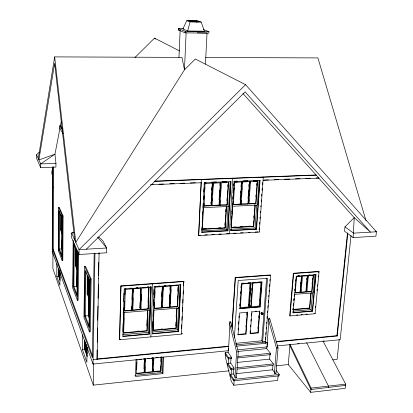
<?xml version="1.0" encoding="UTF-8"?>
<svg xmlns="http://www.w3.org/2000/svg" width="413" height="413" viewBox="0 0 413 413"><rect width="100%" height="100%" fill="white"/><g stroke="black" fill="none" stroke-linecap="round" stroke-linejoin="round"><path stroke-width="0.62" d="M229.896 324.613L228.477 350.709L93.028 364.054L52.26 251.713L52.503 167.301M94.195 253.086L92.393 357.772L52.663 249.421L52.916 166.852M52.936 252.539L52.885 268.626L93.302 385.143L229.163 370.802M92.744 356.481L53.267 249.385L53.535 166.831M60.066 127.725L54.96 154.173L55.951 163.434L55.936 167.089L40.665 167.585L36.587 158.334L36.576 154.792L39.318 152.077M59.968 271.816L59.89 285.269L56.798 276.426L56.849 263.892M58.372 250.645L58.589 207.321L59.235 207.295L63.096 215.978L62.807 260.474L62.157 260.515L58.372 250.645L59.007 250.603M58.734 249.178L58.935 210.573L62.043 217.661L61.8 257.118L58.734 249.178L61.914 248.987L62.012 232.994M60.112 280.422L58.646 276.302L58.682 268.786M60.303 278.001L59.684 278.042L58.822 275.636L58.858 269.245M59.575 211.188L59.374 249.142L62.229 256.509M60.086 277.397L59.441 275.59L59.467 270.484M59.684 278.042L59.715 272.26M59.802 271.857L59.766 278.285L60.117 279.265M60.845 214.239L60.752 230.5L62.198 233.975M61.878 216.567L61.785 231.755L60.938 229.726L61.021 215.261M62.218 231.213L61.578 229.695L61.661 215.854M61.878 231.972L61.971 216.773M62.1 248.254L62.157 239.881M62.157 260.515L62.435 216.009L58.589 207.321M62.569 238.626L62.606 232.901M73.168 240.268L72.693 288.037L77.407 300.354L78.134 300.297L78.692 253.659M73.586 243.98L77.479 252.849L76.978 296.462L73.153 286.555L73.586 243.98L74.304 243.933M74.288 245.224L73.86 286.503L77.024 294.66M75.687 248.27L75.496 265.946L77.448 270.649M76.983 250.634L76.787 267.681L75.734 265.156L75.909 248.848M77.081 266.622L76.446 265.11L76.612 250.056M77.37 288.047L76.684 286.302L76.885 268.409M77.092 251.527L76.906 267.954L77.334 268.987M77.102 269.586L76.921 285.553L77.381 286.715M77.752 256.54L77.794 252.751M77.407 300.354L77.974 251.785M98.676 236.979L102.868 240.805L106.714 247.986L106.611 252.787L79.002 254.491L79.059 249.643L71.609 233.015L74.051 232.209M87.107 346.899L86.869 362.289L82.332 349.331L82.528 334.953M84.68 266.287L83.963 317.473L89.492 331.913L90.277 331.845L91.139 279.018L85.45 266.235L84.68 266.287L90.339 279.069L89.492 331.913M84.515 316.002L85.161 270.365L89.735 280.788L88.991 327.617L84.515 316.002L88.315 315.687L89.461 318.588M87.267 356.77L84.546 349.124L84.67 340.379M86.183 344.55L86.069 351.995L84.815 348.474L84.923 341.081M85.914 271.599L85.274 315.94L89.327 326.389M86.183 350.162L85.553 348.407L85.641 342.599M87.267 355.335L86.198 352.351L86.312 344.901M87.401 275.332L87.122 293.901L89.781 300.292M88.919 278.254L88.645 296.069L87.406 293.106L87.675 275.414M87.37 353.471L86.942 352.279L87.019 347.312M88.919 294.825L88.175 293.049L88.428 276.622M88.315 315.687L88.604 297.009M89.828 298.909L88.78 296.389L89.048 279.198M89.311 316.745L88.599 314.949L88.878 296.983M89.812 279.777L89.554 296.333L88.78 296.389M89.42 311.035L89.358 314.887L88.599 314.949M89.575 301.418L89.6 299.492M93.028 364.054L94.959 253.324M93.302 385.143L93.679 363.585L93.823 363.977M99.089 253.066L97.086 359.315L97.112 349.899M97.256 342.16L97.525 327.979M97.669 320.24L97.938 306.054M98.082 298.32L98.351 284.134M98.506 275.776L98.759 262.353M98.913 254.041L98.939 252.766M119.512 339.378L120.932 285.853L183.795 281.258L181.483 334.107L119.677 339.749L119.512 339.378L120.787 339.264M119.677 339.749L120.932 285.853M122.867 331.675L123.1 323.327M123.275 316.905L123.523 307.912M123.704 301.49L123.931 293.137M123.694 326.311L123.926 317.933M147.766 310.545L147.028 331.035L123.683 333.115L124.261 312.455M124.525 309.42L124.757 301.144M124.938 294.779L125.098 289.048M124.659 311.041L125.268 289.374L132.692 288.821L132.031 310.437L124.659 311.041L124.489 310.695L131.85 310.096L132.031 310.437M131.716 308.48L131.773 306.575M131.984 299.595L132.181 293.245M131.85 310.096L132.511 288.496L131.277 288.589M132.774 305.584L133.012 297.964M133.187 292.249L133.306 288.439L132.816 310.375L140.152 309.776L140.874 288.212L133.487 288.764M136.047 359.418L135.495 376.47L162.918 373.615L163.61 357.328M136.496 369.475L136.729 362.392M137.013 359.553L136.548 373.724L144.194 372.934L144.7 358.794L143.419 358.923M139.826 307.824L140.017 302.125M140.229 295.796L140.441 289.461M140.152 309.776L140.688 287.887M140.838 306.833L140.75 309.368L148.035 308.774L148.226 309.115L140.936 309.709L140.57 309.027M141.029 301.134L141.267 294.164M140.936 309.709L141.664 288.155L149.005 287.608L148.226 309.115M143.941 368.948L144.173 362.531M144.194 372.934L144.514 358.417M151.194 358.154L153.104 357.968L152.562 372.072L144.958 372.856L144.978 366.687M145.164 361.551L145.257 358.985M144.958 372.856L145.464 358.721M146.816 325.847L147.043 319.455M147.229 314.339L147.369 310.499M147.028 331.035L147.58 310.199M148.05 302.75L148.277 296.436M148.484 290.752L148.618 286.963M148.035 308.774L148.814 287.283L149.005 287.608M149.465 334.143L151.215 286.968L124.23 288.971L122.909 336.538L149.465 334.143L148.52 332.346L149.32 310.421M150.606 286.643L149.728 310.457L123.033 312.651M151.019 286.643L149.279 333.781L122.744 336.172M150.905 336.9L152.702 283.53M152.609 327.137L152.825 321.412M153.022 316.322L153.238 310.591M153.429 305.501L153.651 299.776M153.843 294.686L154.039 289.596M154.354 286.736L180.796 284.774L178.592 331.515L152.562 333.864L154.157 286.41M153.027 329.491L153.244 323.746M153.44 318.635L153.636 313.524M177.017 308.139L176.077 328.449L153.192 330.488L153.977 310.034M161.669 308.015L162.34 286.281L161.669 308.015L154.447 308.604L154.467 302.59M154.663 297.541L154.88 291.867M154.447 308.604L155.071 286.818M152.232 370.017L152.402 365.536M152.598 360.415L152.702 357.854M152.562 372.072L152.913 357.591M160.198 357.271L161.462 357.142L160.879 371.215L153.316 371.994L153.228 369.046M153.424 363.92L153.651 358.159M153.316 371.994L153.868 357.89M161.318 306.085L161.473 302.311M161.7 296.648L161.906 291.619M162.438 307.953L163.321 286.545L170.564 286.002L169.629 307.365L162.438 307.953L162.314 305.728M162.521 300.695L162.732 295.662M162.939 290.628L163.12 286.224M160.538 369.165L160.672 365.975M160.858 361.504L161.044 357.033M160.879 371.215L161.266 356.77M162.918 373.615L162.33 372.454L162.985 356.832M203.304 29.499L208.952 31.677L208.875 33.143L185.138 32.849L178.38 29.958L178.442 28.523L183.589 28.595M178.958 57.505L180.14 30.144M169.268 305.439L169.325 304.185M169.542 299.167L169.733 294.774M169.955 289.756L170.115 285.992M169.629 307.365L170.326 286.312M170.357 303.199L170.574 298.181M170.77 293.788L170.961 289.394M171.127 285.626L170.399 307.303L177.544 306.72L178.53 285.414L178.313 285.094L177.544 306.72M185.138 32.849L185.205 31.373L178.442 28.523M186.134 32.694L184.461 69.807L75.796 242.364L54.661 56.891L181.957 57.386L184.461 69.807L195.359 59.018L245.57 84.675L376.424 231.781L375.928 236.174L353.094 237.583L344.535 231.208L344.979 226.861L354.23 217.666L370.487 232.137L245.1 91.898L86.332 249.209M175.747 325.847L175.923 322.042M176.155 316.972L176.356 312.538M176.077 328.449L176.805 307.804M177.373 300.416L177.58 296.038M177.807 291.031L177.982 287.278M178.592 331.515L177.523 329.744L178.54 308.021M153.476 310.148L178.999 308.052L180.109 284.454M180.574 284.454L178.375 331.159L152.366 333.503L152.562 333.864M181.513 328.629L181.699 324.788M181.916 320.307L182.102 316.466M182.345 311.345L182.531 307.504M182.747 303.023L182.933 299.182M183.181 294.061L183.331 290.86M183.579 285.739L183.795 281.258M196.784 22.225L196.846 20.96L188.581 20.826L191.043 21.75L199.381 21.884L196.846 20.96M205.437 64.082L207.047 32.952L197.244 32.834M263.004 176.991L263.303 177.218L259.302 232.08L198.648 235.58L201.172 182.515M198.648 235.58L201.338 179.35M201.766 230.16L201.9 227.615M202.174 222.519L202.344 219.334M202.582 214.874L202.752 211.693M202.989 207.233L203.16 204.048M203.397 199.587L203.568 196.407M203.805 191.947L203.976 188.762M204.213 184.301L204.316 182.391L205.576 182.345M204.559 182.629L231.037 181.581L227.966 230.872L201.905 232.349L204.316 182.391M226.592 206.015L225.24 228.095L202.329 229.37L203.485 207.754M212.081 182.68L212.587 183.15L211.322 205.736L204.089 206.082L203.981 203.315M204.213 198.916L204.383 195.772M204.652 190.744L204.822 187.6M204.089 206.082L205.06 183.202L206.268 183.155M210.924 203.351L210.997 202.102M211.239 197.713L211.415 194.585M211.662 190.197L211.838 187.063M211.322 205.736L211.069 205.483L212.334 182.913M212.091 201.059L212.23 198.555M212.478 194.167L212.654 191.033M212.901 186.645L213.041 184.136M219.081 199.716L219.272 196.5M219.494 192.644L219.649 190.073M219.912 185.576L220.062 183.005M219.293 205.359L212.091 205.7L213.366 183.119L220.619 182.83L219.293 205.359L219.035 205.106L220.356 182.598M219.917 203.139L220.072 200.568M220.335 196.067L220.485 193.496M220.754 188.994L220.903 186.423M220.062 205.323L221.394 182.799L228.595 182.51L227.212 204.982L219.804 205.07L227.212 204.982M224.879 225.039L225.033 222.519M225.302 218.11L225.457 215.591M225.689 211.812L225.844 209.293M225.24 228.095L224.982 227.826L226.293 206.397M226.923 200.635L227.083 198.07M227.356 193.583L227.511 191.023M227.79 186.537L227.904 184.611M226.949 204.729L228.327 182.278L228.595 182.51M227.966 230.872L226.665 229.52L228.079 206.577M230.191 181.529L228.647 206.443L203.088 207.672M230.764 181.348L227.708 230.599L201.663 232.075L201.905 232.349M230.738 230.428L256.261 228.988L259.762 180.207L260.056 180.435L256.545 229.251L231.001 230.702L230.821 229.153M231.063 225.317L231.223 222.762M231.507 218.291L231.626 216.371M231.91 211.9L232.07 209.345M232.312 205.509L232.436 203.594M232.715 199.118L232.88 196.562M233.118 192.732L233.283 190.176M233.562 185.7L233.686 183.785M231.068 226.861L231.228 224.342M231.507 219.938L231.626 218.054M231.905 213.65L232.065 211.136M232.302 207.362L232.38 206.102M231.001 230.702L234.119 181.462L233.846 181.23L237.005 181.106M255.255 205.282L253.752 226.505L231.29 227.754L232.684 205.72M233.133 203.16L233.252 201.239M233.536 196.758L233.701 194.198M233.985 189.717L234.104 187.796M234.388 183.315L234.47 182.035L237.444 181.916M234.744 182.267L241.879 181.983L240.407 204.352L233.319 204.688L234.744 182.267L234.47 182.035M228.09 352.434L225.183 352.717L225.095 354.106L228.353 358.902L231.285 358.603L231.378 357.204L228.09 352.434L228.337 348.562M225.782 354.669L225.575 357.844L231.249 381.292L233.846 385.262L277.706 380.404L278.109 375.541L278.408 375.928M230.707 363.12L227.78 363.419L227.687 364.813L231.001 369.769L233.954 369.454L234.052 368.05L230.707 363.12L231.027 358.231L231.285 358.603M228.353 358.902L228.441 357.503L225.183 352.717M228.513 363.342L228.833 358.453M240.154 199.391L240.278 197.476M240.572 193.01L240.696 191.095M240.991 186.63L241.115 184.714M231.936 326.766L235.173 277.5L270.36 274.929L270.649 275.228L265.482 341.597L265.657 343.327L236.288 346.182M240.407 204.352L240.134 204.105L241.6 181.751M232.111 328.309L235.436 277.81L235.173 277.5M240.975 202.793L241.14 200.238M241.393 196.407L241.522 194.492M241.817 190.021L241.941 188.106M242.235 183.635L242.364 181.72M241.161 204.316L242.643 181.952L249.746 181.668L248.218 203.981L240.887 204.068L248.218 203.981M235.105 376.579L233.366 373.977L230.418 374.292L230.325 375.696L233.696 380.812L279.131 375.851L279.245 374.457L276.189 370.482M231.001 369.769L231.094 368.36L227.78 363.419M231.156 374.214L231.481 369.305L231.739 369.692M234.393 337.591L238.208 280.51L267.526 278.331L262.642 341.871L265.482 341.597M233.366 373.977L233.696 369.072L233.954 369.454M233.696 380.812L233.794 379.397L230.418 374.292M233.846 385.262L234.176 380.332M238.11 329.966L238.239 328.041M238.502 324.195L238.673 321.629M238.936 317.783L239.065 315.857M239.752 305.816L239.881 303.885M240.144 300.029L240.32 297.453M240.578 293.591L240.712 291.661M240.975 287.799L241.104 285.868M234.93 377.472L236.659 351.974L229.313 322.749C229.019 321.835 230.552 321.009 230.759 322.166L238.255 351.84L236.499 377.518M238.064 334.804L239.545 312.982L247.537 312.3L245.998 334.06L238.064 334.804L237.805 334.453L245.735 333.714L245.998 334.06M248.006 198.395L248.136 196.485M248.399 192.67L248.528 190.76M248.832 186.304L248.962 184.394M247.939 203.733L249.462 181.441L249.746 181.668M248.822 201.787L248.951 199.877M249.261 195.421L249.349 194.146M249.653 189.691L249.782 187.781M250.087 183.32L250.221 181.41L257.562 181.359L255.983 203.609L248.972 203.945L250.505 181.643M245.921 326.977L246.055 325.062M246.37 320.586L246.463 319.306M246.778 314.835L246.912 312.915M253.375 223.412L253.51 221.482M253.783 217.63L253.918 215.705M254.191 211.854L254.325 209.923M254.599 206.072L254.687 204.786M245.735 333.714L247.268 311.965L247.537 312.3M253.752 226.505L253.474 226.241L254.971 205.034M255.859 196.774L255.993 194.869M256.267 191.059L256.401 189.154M256.669 185.344L256.803 183.444M255.983 203.609L255.693 203.366L257.273 181.131L253.427 181.281M248.889 305.346L248.977 304.066M249.251 300.22L249.39 298.294M249.664 294.448L249.798 292.528M250.071 288.682L250.211 286.756M249.292 307.922L249.018 307.597L250.799 282.58L251.073 282.89L249.292 307.922L239.834 308.723L241.543 283.607L251.073 282.89M256.545 229.251L255.131 227.919L256.752 205.199M259.137 180.388L257.371 205.06L232.338 206.268M260.118 307.014L259.844 306.689L261.708 281.759L261.992 282.064L260.118 307.014L250.737 307.804L250.603 305.553M250.882 301.707L251.021 299.781M251.295 295.935L251.434 294.01M251.708 290.163L251.847 288.238M252.121 284.392L252.26 282.471M250.737 307.804L252.534 282.776L261.992 282.064M250.087 332.677L250.226 330.761M250.5 326.926L250.639 325.01M250.918 321.18L251.052 319.259M251.331 315.429L251.471 313.513M251.878 311.923L259.803 311.247L258.177 332.924L250.309 333.663L251.878 311.923L251.61 311.598M259.157 229.896L259.297 227.981M259.576 224.161L259.715 222.235M259.994 218.425L260.087 217.124M260.407 212.69L260.505 211.379M260.825 206.949L260.923 205.633M261.202 201.802L261.341 199.887M261.615 196.113L261.759 194.136M262.033 190.378L262.178 188.39M262.451 184.642L262.596 182.644M257.913 328.418L258.058 326.507M258.342 322.687L258.44 321.417M258.724 317.597L258.868 315.687M259.994 300.612L260.092 299.337M260.376 295.507L260.52 293.586M260.81 289.756L260.949 287.84M261.238 284.005L261.331 282.729M258.177 332.924L257.903 332.584L259.524 310.917M262.642 341.871L261.816 340.823L266.617 278.063M265.347 339.434L265.497 337.514M265.745 334.324L265.889 332.408M266.189 328.578L266.287 327.297M266.586 323.467L266.684 322.186M266.984 318.356L267.134 316.441M267.433 312.61L267.531 311.33M267.825 307.499L267.975 305.584M268.223 302.393L268.373 300.473M268.672 296.642L268.77 295.367M269.07 291.532L269.168 290.256M269.467 286.426L269.617 284.511M269.911 280.675L270.009 279.4M237.681 357.957L270.298 354.648L270.407 353.265L266.736 348.603L266.896 346.543L267.18 346.899L237.991 349.775M266.989 345.366L268.94 320.498M267.18 346.899L267.5 342.769L267.221 342.418L265.1 342.625M237.124 369.124L273.246 365.319L273.36 363.93L269.627 359.114L270.009 354.287L270.298 354.648M275.657 372.965A0.785 0.382 7 0 1 275.703 373.564A0.785 0.382 7 0 1 274.521 373.373A0.785 0.382 7 0 1 274.888 372.841L272.565 369.79L272.905 365.551M274.408 373.099L276.462 348.014L268.409 319.492C267.98 318.717 269.214 317.525 269.71 318.506L278.047 347.901L275.951 373.352M293.338 273.251L289.714 315.615L290.014 315.94L315.109 313.725L319.073 271.682L318.748 271.393L293.338 273.251L293.648 273.545L319.073 271.682M290.014 315.94L293.648 273.545M323.286 341.592L345.671 384.131L345.216 388.328L310.695 392.35L288.269 364.56L290.024 344.266L290.318 344.618M293.039 309.42L293.147 308.155M293.421 304.99L293.529 303.725M293.86 299.931L293.968 298.666M294.242 295.507L294.35 294.242M294.681 290.447L294.789 289.183M295.063 286.018L295.171 284.753M295.501 280.959L295.61 279.694M293.189 308.485L293.08 309.771L309.771 308.335L311.242 292.352M293.411 305.914L293.581 303.989M293.86 300.772L294.025 298.842M294.247 296.271L294.412 294.345M295.491 285.719L295.6 284.464M300.457 283.762L300.566 282.518M300.354 292.502L300.045 292.192L301.485 275.941L301.795 276.24L300.354 292.502L295.202 292.915L296.617 276.627L301.795 276.24M300.86 290.886L300.969 289.637M301.691 281.516L301.8 280.262M301.056 292.445L302.502 276.189L307.664 275.801L306.198 292.032L301.056 292.445L300.747 292.136L305.883 291.728L306.198 292.032M306.642 279.575L306.751 278.326M305.883 291.728L307.349 275.507M306.637 291.046L306.751 289.797M307.489 281.692L307.597 280.442M307.881 277.324L307.995 276.08M306.895 291.976L308.366 275.75L313.508 275.368L312.006 291.568L306.895 291.976L306.58 291.671L311.691 291.263L312.006 291.568M309.771 308.335L309.456 308.015L310.808 293.323M312.006 284.108L312.12 282.864M312.409 279.756L312.522 278.512M311.691 291.263L313.183 275.073M312.6 311.201L316.007 274.733L296.245 276.199L293.065 312.909L312.6 311.201L311.025 309.595L312.574 292.858M314.98 274.48L313.271 292.858L294.304 294.386M313.772 274.578L315.682 274.438L312.285 310.881L292.765 312.579M315.331 307.675L315.449 306.4M316.947 290.489L317.07 289.214M317.37 286.033L317.489 284.758M318.206 277.118L318.325 275.848M318.63 272.663L318.748 271.393M310.695 392.35L311.097 388.101L290.024 344.266M328.35 387.513L328.49 386.103L306.606 342.635M275.822 341.964L337.24 336.001L336.91 335.666L347.457 232.942M337.24 336.001L347.808 233.206M339.187 339.429L337.116 359.403L332.78 359.862M351.014 235.555L340.188 339.703L277.185 345.913M353.094 237.583L354.23 217.666L318.573 177.895L316.007 177.993M38.275 158.582L54.661 56.891M62.151 128.417L60.453 125.728L59.787 125.743L59.405 127.736L63.132 133.745M60.453 125.728L61.274 121.468M187.688 30.99L190.068 21.884L201.198 22.059L204.389 31.207L187.688 30.99L182.856 28.977L186.795 20.65L197.796 20.831L201.198 22.059M230.64 322.847L230.759 322.166M269.643 319.378L269.71 318.506M262.725 313.137L262.301 312.373L261.403 312.45L260.897 313.25L261.326 314.014M260.933 313.291L261.439 312.491M261.703 313.359L262.069 313.131M262.1 313.235L261.734 313.467M134.85 57.588L154.514 38.141L179.547 50.933M245.57 84.675L79.059 249.643L106.714 247.986L97.628 237.248M276.509 347.999L278.047 347.901L277.722 347.891M236.835 351.933L238.105 351.835M311.097 388.101L345.671 384.131M233.794 379.397L279.245 374.457M236.525 373.641L272.565 369.79M231.094 368.36L234.052 368.05M236.587 367.787L273.36 363.93M276.194 365.835L288.269 364.56M136.373 373.337L144.013 372.547M144.772 372.469L152.371 371.685M153.13 371.607L160.683 370.828M134.968 375.293L162.33 372.454M237.088 362.464L269.627 359.114M228.441 357.503L231.378 357.204M237.774 356.558L270.407 353.265M297.675 343.518L298.95 343.389M322.992 341.024L324.236 340.901M138.933 359.362L141.494 359.109M147.374 358.53L149.919 358.283M155.768 357.704L158.298 357.457M238.224 351.427L266.736 348.603M235.746 344.85L265.765 341.949M96.941 358.928L228.492 346.171M276.173 341.551L336.91 335.666M93.101 359.702L228.745 346.533M265.378 342.976L267.5 342.769M235.704 343.332L261.816 340.823M84.815 348.474L85.553 348.407M257.903 332.584L250.041 333.317L250.309 333.663M82.332 349.331L84.546 349.124M86.198 352.351L86.942 352.279M182.778 333.616L181.271 333.75L181.483 334.107M296.611 315.005L297.866 314.892M301 314.618L302.254 314.51M306.012 314.174L307.267 314.066M137.834 331.107L139.093 330.994M161.06 329.042L162.33 328.934M146.842 330.679L123.513 332.754L123.683 333.115M175.871 328.098L153.001 330.132L153.192 330.488M122.702 334.659L148.52 332.346M152.862 331.954L177.523 329.744M262.038 313.529L261.63 313.276L262.167 313.317M292.817 311.175L311.025 309.595M261.29 313.973L262.219 313.937M255.26 311.283L256.478 311.18M292.776 309.451L309.456 308.015M244.976 307.587L246.236 307.484M250.195 307.148L251.445 307.045M239.576 308.392L249.018 307.597M250.469 307.478L259.844 306.689M132.64 310.029L139.971 309.43M154.25 308.268L161.468 307.68M162.237 307.613L169.423 307.029M170.192 306.967L177.327 306.384M294.897 292.605L300.045 292.192M87.406 293.106L88.175 293.049M241.915 283.251L243.82 283.106M248.265 282.771L249.529 282.673M253.52 282.373L254.78 282.28M258.559 281.996L260.448 281.852M121.102 286.183L184.017 281.573M235.436 277.81L270.649 275.228M124.7 288.594L125.986 288.501M130.477 288.166L131.762 288.073M136.254 287.737L137.539 287.644M147.167 286.932L148.448 286.834M158.561 286.085L159.821 285.992M164.219 285.667L165.479 285.574M169.253 285.295L170.512 285.197M297.845 275.76L299.12 275.667M302.941 275.383L304.216 275.285M308.676 274.955L309.951 274.862M136.997 288.16L138.226 288.073M142.702 287.737L143.92 287.649M159.315 286.503L160.523 286.415M164.926 286.09L166.134 285.997M175.917 285.269L177.115 285.182M298.031 276.199L299.755 276.07M303.911 275.76L305.057 275.678M309.337 275.357L310.617 275.264M155.273 287.143L162.546 286.601M171.338 285.946L178.53 285.414M73.153 286.555L76.684 286.302M90.339 279.069L91.139 279.018M58.822 275.636L59.441 275.59M56.798 276.426L58.646 276.302M75.734 265.156L76.446 265.11M52.663 249.421L53.267 249.385M52.26 251.713L52.859 251.677M201.972 230.903L226.665 229.52M230.96 229.277L255.131 227.919M198.41 235.302L200.32 235.193M204.786 234.935L207.341 234.785M211.807 234.532L214.357 234.383M218.823 234.125L221.378 233.98M226.479 233.686L229.034 233.536L229.298 233.81L232.772 178.39L232.504 178.158M233.5 233.283L236.05 233.133M240.516 232.875L243.071 232.731M248.172 232.436L250.087 232.323M255.188 232.034L257.743 231.884M203.119 228.756L206.293 228.58M210.744 228.332L213.289 228.193M218.369 227.909L220.914 227.769M233.33 227.078L235.89 226.938M240.376 226.691L242.942 226.546M248.068 226.262L250.629 226.123M224.982 227.826L202.086 229.096L202.329 229.37M253.474 226.241L231.027 227.491L231.29 227.754M60.938 229.726L61.578 229.695M72.869 232.947L71.609 233.015L71.568 237.64L79.002 254.491M62.435 216.009L63.096 215.978M203.841 205.829L211.069 205.483M211.843 205.447L219.035 205.106M240.134 204.105L233.051 204.44L233.319 204.688M248.693 203.697L255.693 203.366M150.921 184.745L201.415 182.752M234.119 181.462L260.056 180.435M263.076 180.316L318.908 178.111L242.854 93.431M213.113 182.882L216.133 182.763M222.333 182.515L226.53 182.35M242.952 181.699L247.686 181.513M205.302 183.439L212.587 183.15M154.736 181.137L315.95 174.962M154.302 181.4L316.286 175.184M52.854 187.27L53.468 187.249M150.719 184.503L153.275 184.404M159.02 184.177L163.491 184.002M169.877 183.749L174.348 183.573M180.094 183.346L184.565 183.171M190.316 182.944L195.421 182.742M211.874 182.097L216.283 181.921M221.951 181.699L226.36 181.524M243.329 180.858L247.754 180.682M253.443 180.455L257.867 180.285M264.062 180.037L268.553 179.861M274.325 179.634L278.811 179.459M284.583 179.232L289.714 179.03M295.486 178.803L299.977 178.623M305.749 178.395L310.235 178.22M55.951 163.434L40.665 163.915L36.576 154.792M205.705 57.479L317.917 57.918L365.985 220.619M178.38 29.958L179.66 29.979M185.205 31.373L208.952 31.677M186.795 20.65L190.068 21.884M229.788 323.333L229.478 323.131M318.573 177.895L318.908 178.111M375.365 231.048L376.424 231.781L353.559 233.154L344.979 226.861M257.273 181.131L257.562 181.359M344.566 261.088L344.912 261.372M315.682 274.438L316.007 274.733M268.641 319.786L268.409 319.492M259.018 231.812L259.302 232.08M314.789 313.4L315.109 313.725M154.514 38.141L155.381 39.08M345.402 385.401L310.963 389.521L289.9 345.702M228.224 350.348L228.477 350.709M178.571 307.38L178.999 308.052M59.787 125.743L62.492 130.043M132.511 288.496L132.692 288.821M262.105 314.52L261.832 314.014L262.183 313.452L262.813 313.395L263.086 313.906M52.699 172.402L51.862 170.667L51.852 173.95L52.663 175.649M98.459 278.331L98.609 278.656M74.681 239.865L54.64 63.22L38.889 159.95L54.96 154.173L40.665 163.915L40.665 167.585M236.36 377.317A0.79 0.398 5.5 0 1 236.159 377.854A0.79 0.398 5.5 0 1 235.064 377.673A0.79 0.398 5.5 0 1 235.265 377.136M241.966 283.963L240.351 307.618L248.347 306.952L250.02 283.354L241.966 283.963M252.937 283.137L251.243 306.709L259.178 306.043L260.933 282.533L252.937 283.137M262.116 313.343L261.713 313.983L262.023 314.567L262.74 314.5L263.148 313.859L262.833 313.281L262.116 313.343"/></g></svg>
